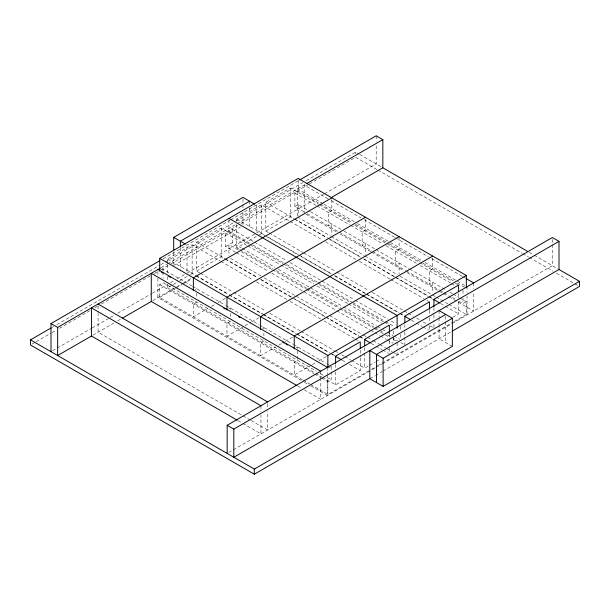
<?xml version="1.0" encoding="UTF-8"?>
<svg xmlns="http://www.w3.org/2000/svg" width="610" height="610" viewBox="0 0 610 610"><rect width="100%" height="100%" fill="white"/><g stroke="black" fill="none" stroke-linecap="round" stroke-linejoin="round"><path stroke-width="0.46" stroke-dasharray="3.05 2.29" d="M163.099 258.831L229.871 220.279M230.694 219.806L298.969 180.385M167.475 263.665L167.475 259.021L192.127 244.793L220.149 260.966M199.851 272.922L196.557 271.015L196.557 242.231L221.209 227.995L249.231 244.175M236.718 220.896L236.718 219.043L261.377 204.808L289.399 220.988M268.278 232.463L265.808 231.037L265.808 202.253L290.459 188.017L318.481 204.197M51.957 327.471L53.611 326.518M56.913 324.611L160.079 265.053M160.903 264.572L235.185 221.689M236.017 221.209L302.865 182.611M306.167 180.705L355.691 152.119L358.97 154.01M161.2 267.599L166.949 264.283M167.773 263.81L236.749 223.984M237.572 223.512L305.808 184.113M32.147 344.025L35.449 342.118M36.28 341.646L51.133 333.068M51.957 332.587L56.09 330.208M59.391 328.302L89.929 310.673M94.878 307.814L98.179 305.907M101.481 304.001L150.174 275.888M154.299 273.501L157.601 271.595M160.903 269.689L169.984 264.45M170.808 263.97L237.664 225.372M240.965 223.466L308.645 184.395M309.468 183.915L355.691 157.235L377.087 169.588M161.711 270.024L163.038 269.254L191.746 285.831M235.529 252.258L225.639 246.547L225.639 233.119L232.288 229.276L253.722 241.651M303.91 211.777L294.889 206.569L294.889 193.134L298.214 191.22L319.541 203.526M173.705 265.502L240.477 226.95M302.43 379.794L159.721 297.406L159.721 284.611L163.038 282.689L316.415 371.238M225.639 246.547L232.288 242.711L241.354 247.942M294.889 206.569L298.214 204.647L309.697 211.281M52.643 350.742L91.386 328.378M92.209 327.906L109.518 317.909M110.341 317.436L114.466 315.057M117.76 313.151L151.554 293.639M152.386 293.166L167.216 284.596M170.518 282.697L173.812 280.791M177.113 278.884L184.525 274.607M254.599 234.148L187.003 273.173L187.003 245.029M257.069 232.723L323.613 194.308M324.436 193.827L376.187 163.953L376.187 145.188M167.475 284.092L167.475 287.806L172.401 284.962M173.225 284.489L178.974 281.164M179.797 280.691L189.657 274.996M190.48 274.523L192.127 273.577L195.421 275.476M196.557 271.015L221.209 256.787L224.503 258.686M236.718 224.617L236.718 247.828L261.377 233.592L264.671 235.498M265.808 231.037L290.459 216.802L293.753 218.708M92.918 335.172L114.451 322.736M117.722 320.852L120.993 318.961M152.744 300.631L175.985 287.211M176.801 286.738L182.55 283.421M183.374 282.948L191.586 278.206M159.721 297.406L175.383 288.362M176.206 287.882L181.978 284.55M182.802 284.077L191.868 278.839M195.337 289.437L196.672 288.675M196.672 302.102L193.347 304.024L193.347 316.819L208.185 308.248M211.479 306.35L214.781 304.443M218.075 302.537L225.494 298.26M228.963 308.851L230.298 308.088L230.298 309.88M230.298 321.523L226.973 323.437L226.973 336.232L244.282 326.236M245.106 325.763L250.878 322.431M251.701 321.95L259.12 317.673M262.59 328.271L263.924 327.501L263.924 329.293M263.924 340.937L260.6 342.85L260.6 355.645L275.438 347.082M278.732 345.176L282.034 343.27M285.327 341.371L292.747 337.086M296.216 347.685L297.55 346.915L297.55 356.766M311.535 365.07L294.226 375.058L294.226 362.264L297.55 360.35L297.55 357.658M312.358 364.589L315.66 362.683M318.954 360.784L326.373 356.499M328.515 367.868L330.513 366.717M321.287 377.895L327.852 381.685L331.177 379.763L331.177 374.387M458.926 301.271L463.028 303.643L466.345 301.721L466.345 314.516L453.985 321.653M322.423 377.27L335.607 384.879L360.258 370.644L360.258 357.651M351.505 360.472L364.688 368.089L368.798 365.718M369.622 365.245L375.371 361.921M376.195 361.448L380.304 359.077M452.841 317.2L458.59 313.875L458.59 300.875M310.627 384.529L327.852 394.479L370.72 369.729M371.543 369.248L376.492 366.396M377.315 365.916L453.161 322.133M228.811 452.452L375.066 368.013M375.89 367.54L381.639 364.223M382.455 363.751L451.438 323.925M452.262 323.452L552.355 265.663L552.355 237.511M369.82 378.726L374.761 375.867M375.585 375.394L382.18 371.581M383.004 371.109L451.385 331.626M359.786 154.482L381.357 166.934M529.312 252.357L533.43 254.736M534.253 255.209L557.525 268.644M377.903 170.06L521.901 253.196M522.724 253.668L528.481 256.993M529.305 257.473L553.171 271.244M556.457 273.15L577.853 285.503M328.035 198.837L304.169 185.059L304.169 213.203M331.321 200.736L360.952 217.839M364.239 219.745L394.693 237.32M395.509 237.793L428.426 256.802M431.72 258.701L462.166 276.277M462.99 276.757L465.461 278.183M323.033 203.626L297.52 188.894L297.52 216.108M323.857 204.098L354.303 221.682M357.597 223.58L389.691 242.109M390.507 242.582L421.784 260.638M425.071 262.536L467.039 286.769L467.039 292.396M320.357 203.999L352.344 222.467M355.622 224.366L388.433 243.306M389.256 243.779L422.059 262.719M422.882 263.192L454.046 281.187M457.325 283.078L465.529 287.813M319.304 204.67L351.452 223.229M354.745 225.136L419.032 262.247M419.855 262.727L452.002 281.286M455.296 283.185L457.767 284.611M294.889 193.134L316.216 205.448M317.032 205.921L349.843 224.861M350.659 225.334L382.645 243.802M385.932 245.693L417.095 263.688M420.374 265.586L450.721 283.101M451.545 283.581L454.824 285.472M310.513 211.754L343.323 230.694M344.147 231.167L375.31 249.162M376.126 249.635L408.936 268.575M409.76 269.048L446.665 290.36M449.944 292.251L452.406 293.669M453.222 294.142L458.964 297.459M459.787 297.932L466.345 301.721M307.196 213.675L338.359 231.663M339.175 232.135L371.986 251.084M372.809 251.556L405.612 270.497M406.435 270.97L439.238 289.91M440.062 290.383L443.34 292.274M444.164 292.747L449.082 295.591M452.361 297.482L454.824 298.908M305.816 214.156L337.086 232.212M340.38 234.11L370.827 251.686M371.65 252.166L403.744 270.695M407.03 272.594L438.3 290.65M439.124 291.123L442.418 293.021M443.241 293.502L448.182 296.346M448.998 296.826L473.688 311.077L473.688 292.312M297.52 217.046L330.437 236.047M331.26 236.52L364.178 255.529M365.001 256.002L397.453 274.736M399.916 276.162L431.659 294.485M432.482 294.958L435.182 296.521M436.005 296.994L448.304 304.1M448.937 304.466L467.039 314.912L467.039 296.147M265.808 202.253L293.829 218.426M294.653 218.906L327.623 237.938M328.447 238.418L360.586 256.97M363.888 258.876L428.174 295.995M428.998 296.468L432.292 298.374M294.577 219.181L326.724 237.74M330.018 239.646L360.518 257.252M363.812 259.151L394.304 276.757M395.127 277.237L428.098 296.269M428.921 296.742L432.216 298.648M440.458 303.406L444.583 305.785M445.407 306.266L458.59 313.875M290.223 221.46L322.362 240.02M325.664 241.926L356.156 259.532M359.45 261.438L389.95 279.044M390.774 279.517L423.736 298.549M427.038 300.455L428.685 301.409M269.101 232.944L302.895 252.448M303.719 252.929L335.858 271.481M336.69 271.961L368.829 290.52M372.123 292.419L403.446 310.505M404.27 310.978L407.564 312.884M408.387 313.357L413.336 316.209M416.63 318.115L419.932 320.021M423.226 321.92L426.52 323.826M429.821 325.732L433.939 328.111L433.939 322.537M236.718 219.043L264.74 235.224M268.042 237.122L298.534 254.728M299.358 255.209L331.504 273.768M334.798 275.667L366.122 293.753M366.945 294.226L399.085 312.785M399.908 313.258L404.033 315.637M265.495 235.978L297.634 254.53M300.936 256.436L331.428 274.042M334.73 275.949L365.222 293.555M366.046 294.028L399.016 313.06M399.84 313.54L403.134 315.439M411.376 320.197L415.494 322.576M416.325 323.056L422.089 326.388M422.913 326.861L428.685 330.193M452.361 346.419L439.063 338.741L439.063 325.61M254.545 242.124L286.685 260.683M289.986 262.59L321.302 280.669M322.126 281.141L354.273 299.701M355.096 300.181L388.059 319.213M391.361 321.112L395.478 323.491M249.574 243.093L228.963 231.198L228.963 220.233M252.868 244.999L283.36 262.605M286.662 264.504L317.154 282.11M317.978 282.59L351.772 302.095M352.595 302.575L384.735 321.127M385.558 321.607L394.624 326.838M250.054 244.656L283.025 263.688M283.848 264.16L315.995 282.72M319.289 284.626L348.958 301.752M353.083 304.131L383.576 321.737M384.399 322.217L388.517 324.596M225.639 233.119L247.073 245.487M247.896 245.96L280.036 264.519M280.859 264.999L313.83 284.031M317.124 285.938L347.624 303.544M348.447 304.016L381.41 323.048M242.178 248.422L275.148 267.454M278.442 269.361L309.766 287.44M310.589 287.912L342.728 306.472M343.552 306.952L376.522 325.984M377.346 326.457L381.471 328.836M382.295 329.316L386.412 331.695M387.236 332.168L393.008 335.5M393.831 335.973L399.603 339.305M236.718 247.828L239.196 249.254M240.02 249.734L272.983 268.766M276.284 270.672L306.777 288.278M307.6 288.751L340.571 307.783M343.865 309.689L374.365 327.296M375.188 327.768L384.254 333.007M387.548 334.905L390.842 336.812M391.666 337.284L397.438 340.616M400.732 342.523L404.033 344.421M238.03 249.864L228.963 244.633L228.963 255.598M241.331 251.77L271.824 269.376M272.647 269.849L305.618 288.881M306.441 289.361L339.404 308.393M340.227 308.866L373.198 327.906M374.021 328.378L377.323 330.284M380.617 332.183L389.683 337.421M392.977 339.32L396.279 341.226M236.36 252.738L268.499 271.29M271.793 273.196L336.079 310.315M336.911 310.787L369.873 329.819M370.697 330.3L373.999 332.198M374.822 332.679L379.763 335.531M380.587 336.011L386.359 339.335M387.182 339.816L392.954 343.148M230.603 258.373L260.95 275.888M264.229 277.786L294.577 295.309M296.216 296.254L328.203 314.722M329.85 315.667L361.829 334.135M363.476 335.081L366.755 336.972M367.571 337.452L372.496 340.288M373.312 340.761L379.054 344.078M379.877 344.551L385.619 347.868M386.435 348.34L392.177 351.657M393 352.13L397.102 354.494L397.102 352.671M196.557 242.231L224.579 258.411M225.403 258.884L257.55 277.443M260.844 279.349L292.159 297.428M292.991 297.901L325.13 316.46M325.954 316.941L358.924 335.973M359.748 336.445L363.865 338.825M225.334 259.166L257.473 277.718M260.767 279.624L291.267 297.23M294.561 299.136L325.054 316.742M325.885 317.215L358.848 336.247M359.671 336.728L363.796 339.107M371.215 343.384L381.929 349.576M382.752 350.048L388.517 353.381M220.972 261.446L253.112 280.005M256.413 281.904L286.906 299.51M290.207 301.416L320.7 319.022M323.994 320.921L354.494 338.527M355.317 339.007L358.611 340.906M200.675 273.394L232.822 291.954M233.645 292.426L265.792 310.986M269.91 313.365L300.402 330.971M301.226 331.451L334.196 350.483M335.02 350.956L338.321 352.862M341.615 354.768L344.086 356.194M344.909 356.667L350.681 359.999M167.475 259.021L195.497 275.202M196.321 275.674L228.46 294.233M229.284 294.714L263.078 314.219M263.901 314.699L296.048 333.251M296.872 333.731L329.011 352.29M332.313 354.189L334.783 355.615M196.245 275.956L228.392 294.516M229.215 294.988L262.178 314.02M263.009 314.501L295.972 333.533M296.796 334.005L329.766 353.037M330.589 353.518L334.707 355.897M342.126 360.182L346.251 362.561M349.545 364.46L360.258 370.644M192.569 286.303L225.372 305.244M226.196 305.717L258.998 324.657M259.822 325.13L292.625 344.07M293.448 344.551L326.258 363.491M327.074 363.964L329.537 365.382M320.517 373.61L323.796 375.501M327.074 377.392L331.177 379.763M167.475 287.806L315.004 372.985M315.827 373.457L321.6 376.789M159.721 284.611L313.906 373.633M314.729 374.105L320.471 377.422M303.246 380.266L309.811 384.056M301.104 380.312L157.914 297.642L157.914 277.001M304.398 382.211L307.684 384.109M310.978 386.016L327.433 395.516L327.433 374.875M297.749 386.054L301.035 387.952M304.329 389.851L320.791 399.352L320.791 378.711M250.321 420.084L98.088 332.183L98.088 313.426M251.145 420.557L267.607 430.058L267.607 411.292M237.915 420.595L242.033 422.966M242.856 423.447L260.958 433.893L260.958 415.136M473.688 282.933L473.688 288.56M463.028 290.207L463.028 294.683M463.028 298.267L463.028 303.643M458.59 293.448L458.59 299.945M445.712 316.308L445.712 342.584M439.063 310.597L439.063 317.162M439.063 318.1L439.063 324.673M433.939 307.676L433.939 314.18M433.939 315.111L433.939 321.607M432.719 257.908L432.719 268.873L429.394 270.794L429.394 284.229L432.719 282.308L432.719 292.358M429.509 310.238L429.509 313.952M429.509 317.665L429.509 321.378M429.509 326.022L429.509 330.666M404.857 324.474L404.857 330.971M404.857 331.901L404.857 344.902M400.427 326.35L400.427 330.826M400.427 334.41L400.427 338.885M399.092 237.58L399.092 249.459L395.768 251.381L395.768 264.809L399.092 262.895L399.092 273.86M397.102 342.614L397.102 348.096M393.778 331.085L393.778 336.453M393.778 337.353L393.778 342.728M389.348 333.426L389.348 339.93M389.348 340.853L389.348 347.357M389.348 348.287L389.348 353.853M376.187 135.801L376.187 141.436M365.466 219.081L365.466 230.046L362.142 231.968L362.142 245.395L365.466 243.481L365.466 254.446M364.688 347.662L364.688 368.089M360.258 350.216L360.258 356.72M355.691 152.119L355.691 153.819M335.607 364.452L335.607 370.949M335.607 371.879L335.607 384.879M331.84 199.668L331.84 210.633L328.515 212.547L328.515 225.982L331.84 224.061L331.84 235.033M331.177 366.328L331.177 373.495M327.852 381.685L327.852 394.479M327.433 367.373L327.433 373.938M320.791 371.208L320.791 377.773M298.214 180.247L298.214 191.22M298.214 204.647L298.214 215.62M290.459 188.017L290.459 216.802M267.607 403.789L267.607 407.541M263.924 332.877L263.924 339.145M261.377 204.808L261.377 233.592M260.958 405.749L260.958 411.376M256.246 205.052L256.246 232.257M249.604 201.208L249.604 204.03M249.604 207.781L249.604 228.422M242.955 199.249L242.955 203.938M242.955 204.876L242.955 208.635M242.955 212.387L242.955 224.579M232.288 229.276L232.288 242.711M230.298 313.456L230.298 317.04M221.209 227.995L221.209 256.787M196.672 293.151L196.672 297.627M192.127 244.793L192.127 273.577M180.354 247.759L180.354 269.338M173.705 252.365L173.705 264.565M167.475 264.595L167.475 272.952M167.475 276.665L167.475 280.379M163.038 269.254L163.038 271.046M163.038 271.946L163.038 278.213M157.914 271.374L157.914 276.063M98.088 305.915L98.088 312.488"/><path stroke-width="0.91" d="M173.705 250.489L173.705 237.351L242.955 197.373L254.774 204.197M249.604 201.208L180.354 241.194L180.354 246.821M159.721 271.175L159.721 258.381L298.214 178.425L466.345 275.491L466.345 287.371M50.996 351.695L50.996 323.552L159.797 260.737M299.792 179.912L376.187 135.801L382.836 139.644L382.836 167.788L527.665 251.404M452.208 331.154L559.004 269.498L579.5 281.332L579.5 286.448L254.309 474.199L30.5 344.978L30.5 339.861L51.133 327.951M50.996 323.552L57.645 327.387L160.377 268.072M306.624 183.641L382.836 139.644M237.092 420.115L91.439 336.026L57.645 355.538L57.645 327.387M122.633 318.016L151.272 301.485L296.925 385.573M331.207 197.594L382.836 167.788M331.84 197.838L193.347 277.794L193.347 290.589M365.466 217.251L226.973 297.215L226.973 310.002M399.092 236.665L260.6 316.628L260.6 329.423M432.719 256.078L294.226 336.041L294.226 348.836M159.721 258.381L327.852 355.455L466.345 275.491M227.164 453.405L227.164 425.262L552.355 237.511L559.004 241.354L559.004 269.498M227.164 425.262L233.813 429.097L559.004 241.354M445.712 314.432L376.462 354.418L376.462 382.562M369.82 378.726L369.82 350.575L383.111 358.253L452.361 318.275L452.361 346.419L383.111 386.397L369.82 378.726L233.813 457.241L233.813 429.097M30.5 339.861L254.309 469.075L579.5 281.332M466.284 278.656L473.688 282.933M433.039 299.121L439.635 302.934M439.063 310.597L452.361 318.275M404.781 316.392L410.553 319.724M228.963 218.403L397.102 315.477L397.102 328.271M364.62 339.579L370.384 342.911M173.705 237.351L185.524 244.175M335.538 356.37L341.303 359.702M157.914 269.498L327.433 367.373M161.36 272.121L163 273.074M168.741 276.383L170.381 277.329M223.687 308.111L225.334 309.056M238.457 316.636L240.096 317.581M282.743 342.202L284.382 343.156M286.021 344.101L287.661 345.046M320.791 371.208L151.272 273.333L151.272 301.485M98.088 304.039L267.607 401.914M260.958 405.749L91.439 307.875L91.439 336.026M458.59 291.588L458.59 285.091L433.939 299.319L433.939 306.754M429.509 309.308L429.509 301.881L404.857 316.117L404.857 322.614M389.348 332.496L389.348 325.069L364.688 339.305L364.688 345.801M383.111 358.253L383.111 386.397M360.258 348.363L360.258 341.859L335.607 356.095L335.607 363.522M327.852 355.455L327.852 367.334M254.309 469.075L254.309 474.199"/></g></svg>
